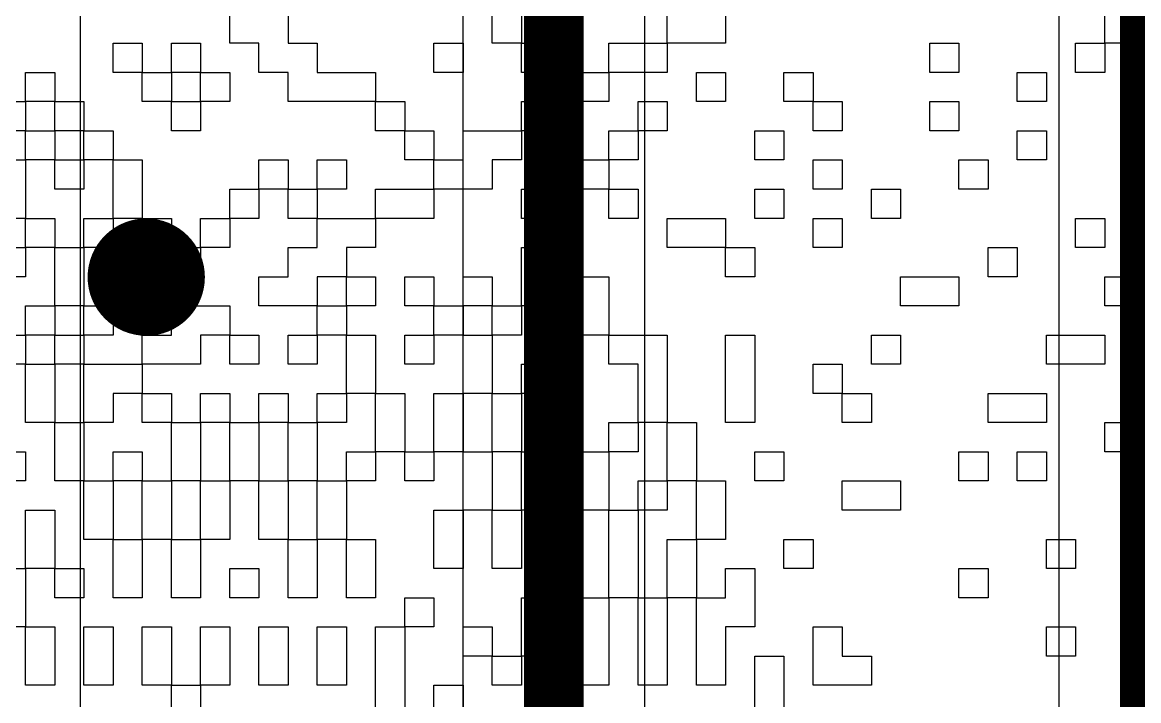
# Model space of a CAD drawing. Header units: inches. Extents: x 0.02 to 6.01, y 0.01 to 5.6.
# Drawn here: x 3.5208 to 3.7081, y 2.987 to 3.1008 of the extents above; entities that cross this region are included whole.
import ezdxf

# ---------------------------------------------------------------- set-up
doc = ezdxf.new("R2010")
doc.units = ezdxf.units.IN
doc.header["$MEASUREMENT"] = 0
for name, color, linetype in [('Bottom Layer', 5, 'Continuous'), ('Bottom Overlay', 54, 'Continuous'), ('Top Layer', 1, 'Continuous'), ('Top Overlay', 2, 'Continuous')]:
    doc.layers.add(name, color=color, linetype=linetype)

# ---------------------------------------------------------------- blocks, each defined once
blk = doc.blocks.new('XTAL_FOXSDLF_160_20_34')
at = {"layer": 'Top Overlay'}
for points in [[(-0.33465, 0.00197, 0.01575, 0.01575, 1), (-0.33858, 0.00197, 0.01575, 0.01575, 1)], [(-0.34252, 0.00197, 0.00787, 0.00787, 1), (-0.33465, 0.00197, 0.00787, 0.00787, 1)], [(-0.33858, 0.00197, 0.00787, 0.00787, 1), (-0.33071, 0.00197, 0.00787, 0.00787, 1)]]:
    blk.add_lwpolyline(points, format="xyseb", close=True, dxfattribs=at)

msp = doc.modelspace()

# ---------------------------------------------------------------- linework, layer by layer
at = {"layer": 'Bottom Layer'}
msp.add_lwpolyline([(4.54993, 5.5954, 0.01, 0.01, -0.760418), (3.00371, 0.01993, 0.01, 0.01, 0)], format="xyseb", dxfattribs=at)
at = {"layer": 'Bottom Overlay'}
for p, q in [((3.55563, 3.09724), (3.55563, 3.10213)), ((3.56541, 3.10213), (3.56541, 3.09724)), ((3.59967, 3.09724), (3.59967, 3.10213)), ((3.60456, 3.10213), (3.60456, 3.09724)), ((3.62903, 3.09724), (3.62903, 3.10213)), ((3.63881, 3.10213), (3.63881, 3.09724)), ((3.70243, 3.09724), (3.70243, 3.10213)), ((3.53605, 3.09235), (3.53605, 3.09724)), ((3.53605, 3.09724), (3.54095, 3.09724)), ((3.54095, 3.09724), (3.54095, 3.09235)), ((3.54584, 3.09235), (3.54584, 3.09724)), ((3.54584, 3.09724), (3.55073, 3.09724)), ((3.55073, 3.09724), (3.55073, 3.09235)), ((3.56052, 3.09724), (3.55563, 3.09724)), ((3.56052, 3.09235), (3.56052, 3.09724)), ((3.56541, 3.09724), (3.57031, 3.09724)), ((3.57031, 3.09724), (3.57031, 3.09235)), ((3.58988, 3.09235), (3.58988, 3.09724)), ((3.58988, 3.09724), (3.59477, 3.09724)), ((3.59477, 3.09724), (3.59477, 3.09235)), ((3.60456, 3.09724), (3.59967, 3.09724)), ((3.60456, 3.09235), (3.60456, 3.09724)), ((3.60456, 3.09724), (3.60945, 3.09724)), ((3.60945, 3.09724), (3.60945, 3.09235)), ((3.61924, 3.09235), (3.61924, 3.09724)), ((3.61924, 3.09724), (3.62903, 3.09724)), ((3.62903, 3.09724), (3.62903, 3.09235)), ((3.63881, 3.09724), (3.62903, 3.09724)), ((3.67307, 3.09235), (3.67307, 3.09724)), ((3.67307, 3.09724), (3.67796, 3.09724)), ((3.67796, 3.09724), (3.67796, 3.09235)), ((3.69753, 3.09724), (3.70243, 3.09724)), ((3.69753, 3.09235), (3.69753, 3.09724)), ((3.70732, 3.09724), (3.70243, 3.09724)), ((3.70243, 3.09724), (3.70243, 3.09235)), ((3.71221, 3.09724), (3.70732, 3.09724)), ((3.52137, 3.09235), (3.52627, 3.09235)), ((3.52137, 3.08745), (3.52137, 3.09235)), ((3.52627, 3.09235), (3.52627, 3.08745)), ((3.54095, 3.09235), (3.53605, 3.09235)), ((3.54095, 3.09235), (3.54584, 3.09235)), ((3.54095, 3.08745), (3.54095, 3.09235)), ((3.54584, 3.09235), (3.54584, 3.08745)), ((3.55073, 3.09235), (3.54584, 3.09235)), ((3.55073, 3.08745), (3.55073, 3.09235)), ((3.55073, 3.09235), (3.55563, 3.09235)), ((3.55563, 3.09235), (3.55563, 3.08745)), ((3.56541, 3.09235), (3.56052, 3.09235)), ((3.56541, 3.08745), (3.56541, 3.09235)), ((3.57031, 3.09235), (3.58009, 3.09235)), ((3.58009, 3.09235), (3.58009, 3.08745)), ((3.59477, 3.09235), (3.58988, 3.09235)), ((3.60945, 3.09235), (3.60456, 3.09235)), ((3.61435, 3.08745), (3.61435, 3.09235)), ((3.61435, 3.09235), (3.61924, 3.09235)), ((3.61924, 3.09235), (3.61924, 3.08745)), ((3.62413, 3.09235), (3.61924, 3.09235)), ((3.62903, 3.09235), (3.62413, 3.09235)), ((3.63392, 3.08745), (3.63392, 3.09235)), ((3.63392, 3.09235), (3.63881, 3.09235)), ((3.63881, 3.09235), (3.63881, 3.08745)), ((3.6486, 3.09235), (3.65349, 3.09235)), ((3.6486, 3.08745), (3.6486, 3.09235)), ((3.65349, 3.09235), (3.65349, 3.08745)), ((3.67796, 3.09235), (3.67307, 3.09235)), ((3.68775, 3.08745), (3.68775, 3.09235)), ((3.68775, 3.09235), (3.69264, 3.09235)), ((3.69264, 3.09235), (3.69264, 3.08745)), ((3.70243, 3.09235), (3.69753, 3.09235)), ((3.51648, 3.08745), (3.52137, 3.08745)), ((3.52627, 3.08745), (3.52137, 3.08745)), ((3.52137, 3.08745), (3.52137, 3.08256)), ((3.52627, 3.08256), (3.52627, 3.08745)), ((3.52627, 3.08745), (3.53116, 3.08745)), ((3.53116, 3.08745), (3.53116, 3.08256)), ((3.54584, 3.08745), (3.54095, 3.08745)), ((3.54584, 3.08256), (3.54584, 3.08745)), ((3.54584, 3.08745), (3.55073, 3.08745)), ((3.55563, 3.08745), (3.55073, 3.08745)), ((3.55073, 3.08745), (3.55073, 3.08256)), ((3.58009, 3.08745), (3.56541, 3.08745)), ((3.58009, 3.08256), (3.58009, 3.08745)), ((3.58009, 3.08745), (3.58499, 3.08745)), ((3.58499, 3.08745), (3.58499, 3.08256)), ((3.60456, 3.08256), (3.60456, 3.08745)), ((3.60456, 3.08745), (3.61435, 3.08745)), ((3.61924, 3.08745), (3.61435, 3.08745)), ((3.61435, 3.08745), (3.61435, 3.08256)), ((3.62413, 3.08256), (3.62413, 3.08745)), ((3.62413, 3.08745), (3.62903, 3.08745)), ((3.62903, 3.08745), (3.62903, 3.08256)), ((3.63881, 3.08745), (3.63392, 3.08745)), ((3.65349, 3.08745), (3.6486, 3.08745)), ((3.65349, 3.08256), (3.65349, 3.08745)), ((3.65349, 3.08745), (3.65839, 3.08745)), ((3.65839, 3.08745), (3.65839, 3.08256)), ((3.67307, 3.08256), (3.67307, 3.08745)), ((3.67307, 3.08745), (3.67796, 3.08745)), ((3.67796, 3.08745), (3.67796, 3.08256)), ((3.69264, 3.08745), (3.68775, 3.08745)), ((3.52137, 3.08256), (3.51648, 3.08256)), ((3.52137, 3.07767), (3.52137, 3.08256)), ((3.52137, 3.08256), (3.52627, 3.08256)), ((3.52627, 3.08256), (3.52627, 3.07767)), ((3.53116, 3.08256), (3.52627, 3.08256)), ((3.53116, 3.07767), (3.53116, 3.08256)), ((3.53116, 3.08256), (3.53605, 3.08256)), ((3.53605, 3.08256), (3.53605, 3.07767)), ((3.55073, 3.08256), (3.54584, 3.08256)), ((3.58499, 3.08256), (3.58009, 3.08256)), ((3.58499, 3.08256), (3.58988, 3.08256)), ((3.58499, 3.07767), (3.58499, 3.08256)), ((3.58988, 3.08256), (3.58988, 3.07767)), ((3.59477, 3.07767), (3.59477, 3.08256)), ((3.59477, 3.08256), (3.60456, 3.08256)), ((3.60945, 3.08256), (3.60456, 3.08256)), ((3.60456, 3.08256), (3.60456, 3.07767)), ((3.61435, 3.08256), (3.60945, 3.08256)), ((3.61924, 3.08256), (3.62413, 3.08256)), ((3.61924, 3.07767), (3.61924, 3.08256)), ((3.62413, 3.08256), (3.62413, 3.07767)), ((3.62903, 3.08256), (3.62413, 3.08256)), ((3.64371, 3.07767), (3.64371, 3.08256)), ((3.64371, 3.08256), (3.6486, 3.08256)), ((3.6486, 3.08256), (3.6486, 3.07767)), ((3.65839, 3.08256), (3.65349, 3.08256)), ((3.67796, 3.08256), (3.67307, 3.08256)), ((3.68775, 3.08256), (3.69264, 3.08256)), ((3.68775, 3.07767), (3.68775, 3.08256)), ((3.69264, 3.08256), (3.69264, 3.07767)), ((3.70732, 3.07767), (3.70732, 3.08256)), ((3.70732, 3.08256), (3.71221, 3.08256)), ((3.51648, 3.07767), (3.52137, 3.07767)), ((3.52137, 3.07767), (3.52137, 3.07277)), ((3.52627, 3.07767), (3.52137, 3.07767)), ((3.52627, 3.07767), (3.53116, 3.07767)), ((3.52627, 3.07277), (3.52627, 3.07767)), ((3.53116, 3.07767), (3.53116, 3.07277)), ((3.53605, 3.07767), (3.53116, 3.07767)), ((3.53605, 3.07277), (3.53605, 3.07767)), ((3.53605, 3.07767), (3.54095, 3.07767)), ((3.54095, 3.07767), (3.54095, 3.06788)), ((3.56052, 3.07277), (3.56052, 3.07767)), ((3.56052, 3.07767), (3.56541, 3.07767)), ((3.56541, 3.07767), (3.56541, 3.07277)), ((3.57031, 3.07277), (3.57031, 3.07767)), ((3.57031, 3.07767), (3.5752, 3.07767)), ((3.5752, 3.07767), (3.5752, 3.07277)), ((3.58988, 3.07767), (3.58499, 3.07767)), ((3.58988, 3.07277), (3.58988, 3.07767)), ((3.58988, 3.07767), (3.59477, 3.07767)), ((3.59967, 3.07767), (3.59967, 3.07277)), ((3.60456, 3.07767), (3.59967, 3.07767)), ((3.60945, 3.07277), (3.60945, 3.07767)), ((3.60945, 3.07767), (3.61924, 3.07767)), ((3.61924, 3.07767), (3.61924, 3.07277)), ((3.62413, 3.07767), (3.61924, 3.07767)), ((3.6486, 3.07767), (3.64371, 3.07767)), ((3.65349, 3.07277), (3.65349, 3.07767)), ((3.65349, 3.07767), (3.65839, 3.07767)), ((3.65839, 3.07767), (3.65839, 3.07277)), ((3.67796, 3.07277), (3.67796, 3.07767)), ((3.67796, 3.07767), (3.68285, 3.07767)), ((3.68285, 3.07767), (3.68285, 3.07277)), ((3.69264, 3.07767), (3.68775, 3.07767)), ((3.71221, 3.07767), (3.70732, 3.07767)), ((3.52137, 3.07277), (3.52137, 3.06788)), ((3.53116, 3.07277), (3.52627, 3.07277)), ((3.53605, 3.06788), (3.53605, 3.07277)), ((3.55563, 3.06788), (3.55563, 3.07277)), ((3.55563, 3.07277), (3.56052, 3.07277)), ((3.56052, 3.07277), (3.56052, 3.06788)), ((3.56541, 3.07277), (3.56052, 3.07277)), ((3.56541, 3.07277), (3.57031, 3.07277)), ((3.56541, 3.06788), (3.56541, 3.07277)), ((3.57031, 3.07277), (3.57031, 3.06788)), ((3.5752, 3.07277), (3.57031, 3.07277)), ((3.58009, 3.06788), (3.58009, 3.07277)), ((3.58009, 3.07277), (3.58988, 3.07277)), ((3.58988, 3.07277), (3.58988, 3.06788)), ((3.59967, 3.07277), (3.58988, 3.07277)), ((3.60456, 3.06788), (3.60456, 3.07277)), ((3.60456, 3.07277), (3.60945, 3.07277)), ((3.60945, 3.07277), (3.60945, 3.06788)), ((3.61435, 3.07277), (3.60945, 3.07277)), ((3.61924, 3.07277), (3.61435, 3.07277)), ((3.61924, 3.07277), (3.62413, 3.07277)), ((3.61924, 3.06788), (3.61924, 3.07277)), ((3.62413, 3.07277), (3.62413, 3.06788)), ((3.64371, 3.07277), (3.6486, 3.07277)), ((3.64371, 3.06788), (3.64371, 3.07277)), ((3.6486, 3.07277), (3.6486, 3.06788)), ((3.65839, 3.07277), (3.65349, 3.07277)), ((3.66328, 3.06788), (3.66328, 3.07277)), ((3.66328, 3.07277), (3.66817, 3.07277)), ((3.66817, 3.07277), (3.66817, 3.06788)), ((3.68285, 3.07277), (3.67796, 3.07277)), ((3.52137, 3.06788), (3.51648, 3.06788)), ((3.52137, 3.06299), (3.52137, 3.06788)), ((3.52137, 3.06788), (3.52627, 3.06788)), ((3.52627, 3.06788), (3.52627, 3.06299)), ((3.53116, 3.06299), (3.53116, 3.06788)), ((3.53116, 3.06788), (3.53605, 3.06788)), ((3.54095, 3.06788), (3.53605, 3.06788)), ((3.53605, 3.06788), (3.53605, 3.06299)), ((3.54095, 3.06299), (3.54095, 3.06788)), ((3.54095, 3.06788), (3.54584, 3.06788)), ((3.54584, 3.06788), (3.54584, 3.06299)), ((3.55073, 3.06299), (3.55073, 3.06788)), ((3.55073, 3.06788), (3.55563, 3.06788)), ((3.55563, 3.06788), (3.55563, 3.06299)), ((3.56052, 3.06788), (3.55563, 3.06788)), ((3.57031, 3.06788), (3.56541, 3.06788)), ((3.57031, 3.06299), (3.57031, 3.06788)), ((3.57031, 3.06788), (3.58009, 3.06788)), ((3.58988, 3.06788), (3.58009, 3.06788)), ((3.58009, 3.06788), (3.58009, 3.06299)), ((3.60945, 3.06788), (3.60456, 3.06788)), ((3.62413, 3.06788), (3.61924, 3.06788)), ((3.62903, 3.06299), (3.62903, 3.06788)), ((3.62903, 3.06788), (3.63881, 3.06788)), ((3.63881, 3.06788), (3.63881, 3.06299)), ((3.6486, 3.06788), (3.64371, 3.06788)), ((3.65349, 3.06299), (3.65349, 3.06788)), ((3.65349, 3.06788), (3.65839, 3.06788)), ((3.65839, 3.06788), (3.65839, 3.06299)), ((3.66817, 3.06788), (3.66328, 3.06788)), ((3.69753, 3.06299), (3.69753, 3.06788)), ((3.69753, 3.06788), (3.70243, 3.06788)), ((3.70243, 3.06788), (3.70243, 3.06299)), ((3.51648, 3.06299), (3.52137, 3.06299)), ((3.52137, 3.06299), (3.52137, 3.05809)), ((3.52627, 3.06299), (3.52137, 3.06299)), ((3.52627, 3.06299), (3.53116, 3.06299)), ((3.52627, 3.0532), (3.52627, 3.06299)), ((3.53605, 3.06299), (3.53116, 3.06299)), ((3.53116, 3.06299), (3.53116, 3.0532)), ((3.53605, 3.05809), (3.53605, 3.06299)), ((3.53605, 3.06299), (3.54095, 3.06299)), ((3.54095, 3.06299), (3.54095, 3.05809)), ((3.54584, 3.06299), (3.54095, 3.06299)), ((3.54584, 3.05809), (3.54584, 3.06299)), ((3.54584, 3.06299), (3.55073, 3.06299)), ((3.55073, 3.06299), (3.55073, 3.05809)), ((3.55563, 3.06299), (3.55073, 3.06299)), ((3.56541, 3.05809), (3.56541, 3.06299)), ((3.56541, 3.06299), (3.57031, 3.06299)), ((3.58009, 3.06299), (3.5752, 3.06299)), ((3.5752, 3.06299), (3.5752, 3.05809)), ((3.60456, 3.0532), (3.60456, 3.06299)), ((3.60456, 3.06299), (3.60945, 3.06299)), ((3.60945, 3.06299), (3.60945, 3.05809)), ((3.63881, 3.06299), (3.62903, 3.06299)), ((3.63881, 3.05809), (3.63881, 3.06299)), ((3.63881, 3.06299), (3.64371, 3.06299)), ((3.64371, 3.06299), (3.64371, 3.05809)), ((3.65839, 3.06299), (3.65349, 3.06299)), ((3.68285, 3.05809), (3.68285, 3.06299)), ((3.68285, 3.06299), (3.68775, 3.06299)), ((3.68775, 3.06299), (3.68775, 3.05809)), ((3.70243, 3.06299), (3.69753, 3.06299)), ((3.52137, 3.05809), (3.51648, 3.05809)), ((3.54095, 3.05809), (3.53605, 3.05809)), ((3.54095, 3.0532), (3.54095, 3.05809)), ((3.54095, 3.05809), (3.54584, 3.05809)), ((3.55073, 3.05809), (3.54584, 3.05809)), ((3.54584, 3.05809), (3.54584, 3.0532)), ((3.56052, 3.0532), (3.56052, 3.05809)), ((3.56052, 3.05809), (3.56541, 3.05809)), ((3.57031, 3.05809), (3.57031, 3.0532)), ((3.5752, 3.05809), (3.57031, 3.05809)), ((3.5752, 3.0532), (3.5752, 3.05809)), ((3.5752, 3.05809), (3.58009, 3.05809)), ((3.58009, 3.05809), (3.58009, 3.0532)), ((3.58499, 3.05809), (3.58988, 3.05809)), ((3.58499, 3.0532), (3.58499, 3.05809)), ((3.58988, 3.05809), (3.58988, 3.0532)), ((3.59477, 3.05809), (3.59967, 3.05809)), ((3.59477, 3.0532), (3.59477, 3.05809)), ((3.59967, 3.05809), (3.59967, 3.0532)), ((3.60945, 3.05809), (3.61924, 3.05809)), ((3.61924, 3.05809), (3.61924, 3.04831)), ((3.64371, 3.05809), (3.63881, 3.05809)), ((3.66817, 3.0532), (3.66817, 3.05809)), ((3.66817, 3.05809), (3.67796, 3.05809)), ((3.67796, 3.05809), (3.67796, 3.0532)), ((3.68775, 3.05809), (3.68285, 3.05809)), ((3.70243, 3.05809), (3.70732, 3.05809)), ((3.70243, 3.0532), (3.70243, 3.05809)), ((3.70732, 3.05809), (3.70732, 3.0532)), ((3.52137, 3.0532), (3.52627, 3.0532)), ((3.52137, 3.04831), (3.52137, 3.0532)), ((3.52627, 3.0532), (3.52627, 3.04831)), ((3.53116, 3.0532), (3.52627, 3.0532)), ((3.53116, 3.04831), (3.53116, 3.0532)), ((3.53116, 3.0532), (3.53605, 3.0532)), ((3.53605, 3.0532), (3.53605, 3.04831)), ((3.54584, 3.0532), (3.54095, 3.0532)), ((3.54584, 3.04831), (3.54584, 3.0532)), ((3.54584, 3.0532), (3.55563, 3.0532)), ((3.55563, 3.0532), (3.55563, 3.04831)), ((3.57031, 3.0532), (3.56052, 3.0532)), ((3.57031, 3.04831), (3.57031, 3.0532)), ((3.57031, 3.0532), (3.5752, 3.0532)), ((3.5752, 3.0532), (3.5752, 3.04831)), ((3.58009, 3.0532), (3.5752, 3.0532)), ((3.58988, 3.0532), (3.58499, 3.0532)), ((3.58988, 3.04831), (3.58988, 3.0532)), ((3.58988, 3.0532), (3.59477, 3.0532)), ((3.59477, 3.0532), (3.59477, 3.04831)), ((3.59967, 3.0532), (3.59477, 3.0532)), ((3.59967, 3.04831), (3.59967, 3.0532)), ((3.59967, 3.0532), (3.60456, 3.0532)), ((3.60456, 3.0532), (3.60456, 3.04831)), ((3.61435, 3.0532), (3.60456, 3.0532)), ((3.61435, 3.04831), (3.61435, 3.0532)), ((3.67307, 3.0532), (3.66817, 3.0532)), ((3.67796, 3.0532), (3.67307, 3.0532)), ((3.70732, 3.0532), (3.70243, 3.0532)), ((3.51648, 3.04831), (3.52137, 3.04831)), ((3.52137, 3.04831), (3.52137, 3.04341)), ((3.52627, 3.04831), (3.52137, 3.04831)), ((3.52627, 3.04341), (3.52627, 3.04831)), ((3.52627, 3.04831), (3.53116, 3.04831)), ((3.53605, 3.04831), (3.53116, 3.04831)), ((3.53116, 3.04831), (3.53116, 3.04341)), ((3.54095, 3.04341), (3.54095, 3.04831)), ((3.54095, 3.04831), (3.54584, 3.04831)), ((3.55563, 3.04831), (3.55073, 3.04831)), ((3.55073, 3.04831), (3.55073, 3.04341)), ((3.55563, 3.04831), (3.56052, 3.04831)), ((3.55563, 3.04341), (3.55563, 3.04831)), ((3.56052, 3.04831), (3.56052, 3.04341)), ((3.56541, 3.04341), (3.56541, 3.04831)), ((3.56541, 3.04831), (3.57031, 3.04831)), ((3.57031, 3.04831), (3.57031, 3.04341)), ((3.5752, 3.04831), (3.57031, 3.04831)), ((3.5752, 3.03852), (3.5752, 3.04831)), ((3.5752, 3.04831), (3.58009, 3.04831)), ((3.58009, 3.04831), (3.58009, 3.04341)), ((3.58499, 3.04341), (3.58499, 3.04831)), ((3.58499, 3.04831), (3.58988, 3.04831)), ((3.58988, 3.04831), (3.58988, 3.04341)), ((3.59477, 3.04831), (3.58988, 3.04831)), ((3.59477, 3.04831), (3.59967, 3.04831)), ((3.59477, 3.03852), (3.59477, 3.04831)), ((3.60456, 3.04831), (3.59967, 3.04831)), ((3.59967, 3.04831), (3.59967, 3.03852)), ((3.61924, 3.04831), (3.61435, 3.04831)), ((3.61924, 3.04341), (3.61924, 3.04831)), ((3.61924, 3.04831), (3.62903, 3.04831)), ((3.62903, 3.04831), (3.62903, 3.03363)), ((3.63881, 3.03363), (3.63881, 3.04831)), ((3.63881, 3.04831), (3.64371, 3.04831)), ((3.64371, 3.04831), (3.64371, 3.04341)), ((3.66328, 3.04341), (3.66328, 3.04831)), ((3.66328, 3.04831), (3.66817, 3.04831)), ((3.66817, 3.04831), (3.66817, 3.04341)), ((3.69264, 3.04341), (3.69264, 3.04831)), ((3.69264, 3.04831), (3.70243, 3.04831)), ((3.70243, 3.04831), (3.70243, 3.04341)), ((3.52137, 3.04341), (3.51648, 3.04341)), ((3.52137, 3.03852), (3.52137, 3.04341)), ((3.52137, 3.04341), (3.52627, 3.04341)), ((3.53116, 3.04341), (3.52627, 3.04341)), ((3.52627, 3.04341), (3.52627, 3.03363)), ((3.53116, 3.03363), (3.53116, 3.04341)), ((3.53116, 3.04341), (3.54095, 3.04341)), ((3.54095, 3.04341), (3.54095, 3.03852)), ((3.55073, 3.04341), (3.54095, 3.04341)), ((3.56052, 3.04341), (3.55563, 3.04341)), ((3.57031, 3.04341), (3.56541, 3.04341)), ((3.58009, 3.04341), (3.58009, 3.03852)), ((3.58988, 3.04341), (3.58499, 3.04341)), ((3.60456, 3.03852), (3.60456, 3.04341)), ((3.60456, 3.04341), (3.60945, 3.04341)), ((3.60945, 3.04341), (3.60945, 3.03852)), ((3.62413, 3.04341), (3.61924, 3.04341)), ((3.62413, 3.03363), (3.62413, 3.04341)), ((3.64371, 3.04341), (3.64371, 3.03363)), ((3.65349, 3.03852), (3.65349, 3.04341)), ((3.65349, 3.04341), (3.65839, 3.04341)), ((3.65839, 3.04341), (3.65839, 3.03852)), ((3.66817, 3.04341), (3.66328, 3.04341)), ((3.70243, 3.04341), (3.69264, 3.04341)), ((3.52137, 3.03363), (3.52137, 3.03852)), ((3.54095, 3.03852), (3.53605, 3.03852)), ((3.53605, 3.03852), (3.53605, 3.03363)), ((3.54095, 3.03363), (3.54095, 3.03852)), ((3.54095, 3.03852), (3.54584, 3.03852)), ((3.54584, 3.03852), (3.54584, 3.03363)), ((3.55073, 3.03363), (3.55073, 3.03852)), ((3.55073, 3.03852), (3.55563, 3.03852)), ((3.55563, 3.03852), (3.55563, 3.03363)), ((3.56052, 3.03363), (3.56052, 3.03852)), ((3.56052, 3.03852), (3.56541, 3.03852)), ((3.56541, 3.03852), (3.56541, 3.03363)), ((3.57031, 3.03363), (3.57031, 3.03852)), ((3.57031, 3.03852), (3.5752, 3.03852)), ((3.5752, 3.03852), (3.5752, 3.03363)), ((3.58009, 3.03852), (3.5752, 3.03852)), ((3.58009, 3.03363), (3.58009, 3.03852)), ((3.58009, 3.03852), (3.58499, 3.03852)), ((3.58499, 3.03852), (3.58499, 3.02873)), ((3.58988, 3.03363), (3.58988, 3.03852)), ((3.58988, 3.03852), (3.59477, 3.03852)), ((3.59477, 3.03852), (3.59477, 3.02873)), ((3.59967, 3.03852), (3.59477, 3.03852)), ((3.59967, 3.02873), (3.59967, 3.03852)), ((3.59967, 3.03852), (3.60456, 3.03852)), ((3.60945, 3.03852), (3.60456, 3.03852)), ((3.60456, 3.03852), (3.60456, 3.02873)), ((3.60945, 3.03852), (3.61435, 3.03852)), ((3.60945, 3.02873), (3.60945, 3.03852)), ((3.61435, 3.03852), (3.61435, 3.02873)), ((3.65839, 3.03852), (3.65349, 3.03852)), ((3.65839, 3.03852), (3.66328, 3.03852)), ((3.65839, 3.03363), (3.65839, 3.03852)), ((3.66328, 3.03852), (3.66328, 3.03363)), ((3.68285, 3.03363), (3.68285, 3.03852)), ((3.68285, 3.03852), (3.69264, 3.03852)), ((3.69264, 3.03852), (3.69264, 3.03363)), ((3.52627, 3.03363), (3.52137, 3.03363)), ((3.52627, 3.02384), (3.52627, 3.03363)), ((3.52627, 3.03363), (3.53116, 3.03363)), ((3.53116, 3.03363), (3.53116, 3.02873)), ((3.53605, 3.03363), (3.53116, 3.03363)), ((3.54584, 3.03363), (3.54095, 3.03363)), ((3.54584, 3.02384), (3.54584, 3.03363)), ((3.54584, 3.03363), (3.55073, 3.03363)), ((3.55563, 3.03363), (3.55073, 3.03363)), ((3.55073, 3.03363), (3.55073, 3.02384)), ((3.55563, 3.02384), (3.55563, 3.03363)), ((3.55563, 3.03363), (3.56052, 3.03363)), ((3.56541, 3.03363), (3.56052, 3.03363)), ((3.56052, 3.03363), (3.56052, 3.02384)), ((3.56541, 3.03363), (3.57031, 3.03363)), ((3.56541, 3.02384), (3.56541, 3.03363)), ((3.57031, 3.03363), (3.57031, 3.02384)), ((3.5752, 3.03363), (3.57031, 3.03363)), ((3.58009, 3.02873), (3.58009, 3.03363)), ((3.58988, 3.02873), (3.58988, 3.03363)), ((3.61924, 3.02873), (3.61924, 3.03363)), ((3.61924, 3.03363), (3.62413, 3.03363)), ((3.62413, 3.03363), (3.62413, 3.02873)), ((3.62903, 3.03363), (3.62413, 3.03363)), ((3.62903, 3.03363), (3.63392, 3.03363)), ((3.62903, 3.02384), (3.62903, 3.03363)), ((3.63392, 3.03363), (3.63392, 3.02384)), ((3.64371, 3.03363), (3.63881, 3.03363)), ((3.66328, 3.03363), (3.65839, 3.03363)), ((3.68775, 3.03363), (3.68285, 3.03363)), ((3.69264, 3.03363), (3.68775, 3.03363)), ((3.70243, 3.02873), (3.70243, 3.03363)), ((3.70243, 3.03363), (3.71221, 3.03363)), ((3.51648, 3.02873), (3.52137, 3.02873)), ((3.52137, 3.02873), (3.52137, 3.02384)), ((3.53116, 3.02873), (3.53116, 3.02384)), ((3.53605, 3.02384), (3.53605, 3.02873)), ((3.53605, 3.02873), (3.54095, 3.02873)), ((3.54095, 3.02873), (3.54095, 3.02384)), ((3.5752, 3.02384), (3.5752, 3.02873)), ((3.5752, 3.02873), (3.58009, 3.02873)), ((3.58009, 3.02873), (3.58009, 3.02384)), ((3.58499, 3.02873), (3.58009, 3.02873)), ((3.58499, 3.02384), (3.58499, 3.02873)), ((3.58499, 3.02873), (3.58988, 3.02873)), ((3.59477, 3.02873), (3.58988, 3.02873)), ((3.58988, 3.02873), (3.58988, 3.02384)), ((3.59477, 3.01895), (3.59477, 3.02873)), ((3.59477, 3.02873), (3.59967, 3.02873)), ((3.59967, 3.02873), (3.59967, 3.02384)), ((3.60456, 3.02873), (3.59967, 3.02873)), ((3.60456, 3.02873), (3.60945, 3.02873)), ((3.60456, 3.01895), (3.60456, 3.02873)), ((3.60945, 3.02873), (3.60945, 3.01895)), ((3.61435, 3.02873), (3.60945, 3.02873)), ((3.61435, 3.01895), (3.61435, 3.02873)), ((3.61435, 3.02873), (3.61924, 3.02873)), ((3.61924, 3.02873), (3.61924, 3.02384)), ((3.62413, 3.02873), (3.61924, 3.02873)), ((3.64371, 3.02384), (3.64371, 3.02873)), ((3.64371, 3.02873), (3.6486, 3.02873)), ((3.6486, 3.02873), (3.6486, 3.02384)), ((3.67796, 3.02384), (3.67796, 3.02873)), ((3.67796, 3.02873), (3.68285, 3.02873)), ((3.68285, 3.02873), (3.68285, 3.02384)), ((3.68775, 3.02873), (3.69264, 3.02873)), ((3.68775, 3.02384), (3.68775, 3.02873)), ((3.69264, 3.02873), (3.69264, 3.02384)), ((3.71221, 3.02873), (3.70243, 3.02873)), ((3.52137, 3.02384), (3.51648, 3.02384)), ((3.53116, 3.02384), (3.52627, 3.02384)), ((3.53116, 3.01405), (3.53116, 3.02384)), ((3.53116, 3.02384), (3.53605, 3.02384)), ((3.53605, 3.02384), (3.53605, 3.01895)), ((3.54095, 3.02384), (3.53605, 3.02384)), ((3.54095, 3.01895), (3.54095, 3.02384)), ((3.54095, 3.02384), (3.54584, 3.02384)), ((3.55073, 3.02384), (3.54584, 3.02384)), ((3.54584, 3.02384), (3.54584, 3.01405)), ((3.55073, 3.01405), (3.55073, 3.02384)), ((3.55073, 3.02384), (3.55563, 3.02384)), ((3.55563, 3.02384), (3.55563, 3.01405)), ((3.56052, 3.02384), (3.55563, 3.02384)), ((3.56052, 3.02384), (3.56541, 3.02384)), ((3.56052, 3.01405), (3.56052, 3.02384)), ((3.57031, 3.02384), (3.56541, 3.02384)), ((3.56541, 3.02384), (3.56541, 3.01405)), ((3.57031, 3.01895), (3.57031, 3.02384)), ((3.57031, 3.02384), (3.5752, 3.02384)), ((3.5752, 3.02384), (3.5752, 3.01405)), ((3.58009, 3.02384), (3.5752, 3.02384)), ((3.58988, 3.02384), (3.58499, 3.02384)), ((3.59967, 3.02384), (3.59967, 3.01895)), ((3.61924, 3.02384), (3.61924, 3.01895)), ((3.62413, 3.01895), (3.62413, 3.02384)), ((3.62413, 3.02384), (3.62903, 3.02384)), ((3.62903, 3.02384), (3.62903, 3.01895)), ((3.63392, 3.02384), (3.62903, 3.02384)), ((3.63392, 3.01405), (3.63392, 3.02384)), ((3.63392, 3.02384), (3.63881, 3.02384)), ((3.63881, 3.02384), (3.63881, 3.01895)), ((3.6486, 3.02384), (3.64371, 3.02384)), ((3.65839, 3.01895), (3.65839, 3.02384)), ((3.65839, 3.02384), (3.66817, 3.02384)), ((3.66817, 3.02384), (3.66817, 3.01895)), ((3.68285, 3.02384), (3.67796, 3.02384)), ((3.69264, 3.02384), (3.68775, 3.02384)), ((3.52137, 3.00916), (3.52137, 3.01895)), ((3.52137, 3.01895), (3.52627, 3.01895)), ((3.52627, 3.01895), (3.52627, 3.00916)), ((3.53605, 3.01895), (3.53605, 3.01405)), ((3.54095, 3.01405), (3.54095, 3.01895)), ((3.57031, 3.01405), (3.57031, 3.01895)), ((3.58988, 3.01405), (3.58988, 3.01895)), ((3.58988, 3.01895), (3.59477, 3.01895)), ((3.59477, 3.01895), (3.59477, 3.00916)), ((3.59967, 3.01895), (3.59477, 3.01895)), ((3.59967, 3.01895), (3.60456, 3.01895)), ((3.59967, 3.00916), (3.59967, 3.01895)), ((3.60456, 3.01895), (3.60456, 3.00916)), ((3.60945, 3.01895), (3.60456, 3.01895)), ((3.60945, 3.00427), (3.60945, 3.01895)), ((3.60945, 3.01895), (3.61435, 3.01895)), ((3.61435, 3.01895), (3.61435, 3.00427)), ((3.61924, 3.01895), (3.61435, 3.01895)), ((3.61924, 3.00427), (3.61924, 3.01895)), ((3.61924, 3.01895), (3.62413, 3.01895)), ((3.62903, 3.01895), (3.62413, 3.01895)), ((3.62413, 3.01895), (3.62413, 3.00916)), ((3.63881, 3.01895), (3.63881, 3.01405)), ((3.66817, 3.01895), (3.65839, 3.01895)), ((3.53605, 3.01405), (3.53116, 3.01405)), ((3.53605, 3.00427), (3.53605, 3.01405)), ((3.53605, 3.01405), (3.54095, 3.01405)), ((3.54584, 3.01405), (3.54095, 3.01405)), ((3.54095, 3.01405), (3.54095, 3.00427)), ((3.54584, 3.00916), (3.54584, 3.01405)), ((3.54584, 3.01405), (3.55073, 3.01405)), ((3.55073, 3.01405), (3.55073, 3.00427)), ((3.55563, 3.01405), (3.55073, 3.01405)), ((3.56541, 3.01405), (3.56052, 3.01405)), ((3.56541, 3.00427), (3.56541, 3.01405)), ((3.56541, 3.01405), (3.57031, 3.01405)), ((3.5752, 3.01405), (3.57031, 3.01405)), ((3.57031, 3.01405), (3.57031, 3.00427)), ((3.5752, 3.00427), (3.5752, 3.01405)), ((3.5752, 3.01405), (3.58009, 3.01405)), ((3.58009, 3.01405), (3.58009, 3.00916)), ((3.58988, 3.00916), (3.58988, 3.01405)), ((3.62903, 3.00916), (3.62903, 3.01405)), ((3.62903, 3.01405), (3.63392, 3.01405)), ((3.63392, 3.01405), (3.63392, 3.00427)), ((3.63881, 3.01405), (3.63392, 3.01405)), ((3.6486, 3.00916), (3.6486, 3.01405)), ((3.6486, 3.01405), (3.65349, 3.01405)), ((3.65349, 3.01405), (3.65349, 3.00916)), ((3.69264, 3.00916), (3.69264, 3.01405)), ((3.69264, 3.01405), (3.69753, 3.01405)), ((3.69753, 3.01405), (3.69753, 3.00916)), ((3.51648, 3.00916), (3.52137, 3.00916)), ((3.52627, 3.00916), (3.52137, 3.00916)), ((3.52137, 3.00916), (3.52137, 2.99937)), ((3.52627, 3.00916), (3.53116, 3.00916)), ((3.52627, 3.00427), (3.52627, 3.00916)), ((3.53116, 3.00916), (3.53116, 3.00427)), ((3.54584, 3.00427), (3.54584, 3.00916)), ((3.55563, 3.00427), (3.55563, 3.00916)), ((3.55563, 3.00916), (3.56052, 3.00916)), ((3.56052, 3.00916), (3.56052, 3.00427)), ((3.58009, 3.00916), (3.58009, 3.00427)), ((3.59477, 3.00916), (3.58988, 3.00916)), ((3.60456, 3.00916), (3.59967, 3.00916)), ((3.62413, 3.00916), (3.62413, 3.00427)), ((3.62903, 3.00427), (3.62903, 3.00916)), ((3.63881, 3.00427), (3.63881, 3.00916)), ((3.63881, 3.00916), (3.64371, 3.00916)), ((3.64371, 3.00916), (3.64371, 2.99937)), ((3.65349, 3.00916), (3.6486, 3.00916)), ((3.67796, 3.00427), (3.67796, 3.00916)), ((3.67796, 3.00916), (3.68285, 3.00916)), ((3.68285, 3.00916), (3.68285, 3.00427)), ((3.69753, 3.00916), (3.69264, 3.00916)), ((3.53116, 3.00427), (3.52627, 3.00427)), ((3.54095, 3.00427), (3.53605, 3.00427)), ((3.55073, 3.00427), (3.54584, 3.00427)), ((3.56052, 3.00427), (3.55563, 3.00427)), ((3.57031, 3.00427), (3.56541, 3.00427)), ((3.58009, 3.00427), (3.5752, 3.00427)), ((3.58499, 2.99937), (3.58499, 3.00427)), ((3.58499, 3.00427), (3.58988, 3.00427)), ((3.58988, 3.00427), (3.58988, 2.99937)), ((3.60456, 2.99448), (3.60456, 3.00427)), ((3.60456, 3.00427), (3.60945, 3.00427)), ((3.61435, 3.00427), (3.60945, 3.00427)), ((3.60945, 3.00427), (3.60945, 2.99448)), ((3.61435, 3.00427), (3.61924, 3.00427)), ((3.61435, 2.98959), (3.61435, 3.00427)), ((3.62413, 3.00427), (3.61924, 3.00427)), ((3.61924, 3.00427), (3.61924, 2.98959)), ((3.62413, 2.98959), (3.62413, 3.00427)), ((3.62413, 3.00427), (3.62903, 3.00427)), ((3.63392, 3.00427), (3.62903, 3.00427)), ((3.62903, 3.00427), (3.62903, 2.98959)), ((3.63392, 2.98959), (3.63392, 3.00427)), ((3.63392, 3.00427), (3.63881, 3.00427)), ((3.68285, 3.00427), (3.67796, 3.00427)), ((3.52137, 2.99937), (3.51648, 2.99937)), ((3.52137, 2.98959), (3.52137, 2.99937)), ((3.52137, 2.99937), (3.52627, 2.99937)), ((3.52627, 2.99937), (3.52627, 2.99448)), ((3.53116, 2.98959), (3.53116, 2.99937)), ((3.53116, 2.99937), (3.53605, 2.99937)), ((3.53605, 2.99937), (3.53605, 2.98959)), ((3.54095, 2.98959), (3.54095, 2.99937)), ((3.54095, 2.99937), (3.54584, 2.99937)), ((3.54584, 2.99937), (3.54584, 2.99448)), ((3.55073, 2.99448), (3.55073, 2.99937)), ((3.55073, 2.99937), (3.55563, 2.99937)), ((3.55563, 2.99937), (3.55563, 2.98959)), ((3.56052, 2.99937), (3.56541, 2.99937)), ((3.56052, 2.98959), (3.56052, 2.99937)), ((3.56541, 2.99937), (3.56541, 2.98959)), ((3.57031, 2.98959), (3.57031, 2.99937)), ((3.57031, 2.99937), (3.5752, 2.99937)), ((3.5752, 2.99937), (3.5752, 2.99448)), ((3.58009, 2.99448), (3.58009, 2.99937)), ((3.58009, 2.99937), (3.58499, 2.99937)), ((3.58988, 2.99937), (3.58499, 2.99937)), ((3.58499, 2.99937), (3.58499, 2.98469)), ((3.59477, 2.99448), (3.59477, 2.99937)), ((3.59477, 2.99937), (3.59967, 2.99937)), ((3.59967, 2.99937), (3.59967, 2.99448)), ((3.64371, 2.99937), (3.63881, 2.99937)), ((3.63881, 2.99937), (3.63881, 2.98959)), ((3.65349, 2.98959), (3.65349, 2.99937)), ((3.65349, 2.99937), (3.65839, 2.99937)), ((3.65839, 2.99937), (3.65839, 2.99448)), ((3.69264, 2.99937), (3.69753, 2.99937)), ((3.69264, 2.99448), (3.69264, 2.99937)), ((3.69753, 2.99937), (3.69753, 2.99448)), ((3.52627, 2.99448), (3.52627, 2.98959)), ((3.54584, 2.99448), (3.54584, 2.98959)), ((3.55073, 2.98959), (3.55073, 2.99448)), ((3.5752, 2.99448), (3.5752, 2.98959)), ((3.58009, 2.98469), (3.58009, 2.99448)), ((3.59967, 2.99448), (3.59477, 2.99448)), ((3.59967, 2.98959), (3.59967, 2.99448)), ((3.59967, 2.99448), (3.60456, 2.99448)), ((3.60456, 2.99448), (3.60456, 2.98959)), ((3.60945, 2.99448), (3.60456, 2.99448)), ((3.64371, 2.98469), (3.64371, 2.99448)), ((3.64371, 2.99448), (3.6486, 2.99448)), ((3.6486, 2.99448), (3.6486, 2.9798)), ((3.65839, 2.99448), (3.66328, 2.99448)), ((3.66328, 2.99448), (3.66328, 2.98959)), ((3.69753, 2.99448), (3.69264, 2.99448)), ((3.52627, 2.98959), (3.52137, 2.98959)), ((3.53605, 2.98959), (3.53116, 2.98959)), ((3.54584, 2.98959), (3.54095, 2.98959)), ((3.54584, 2.9798), (3.54584, 2.98959)), ((3.54584, 2.98959), (3.55073, 2.98959)), ((3.55563, 2.98959), (3.55073, 2.98959)), ((3.55073, 2.98959), (3.55073, 2.97491)), ((3.56541, 2.98959), (3.56052, 2.98959)), ((3.5752, 2.98959), (3.57031, 2.98959)), ((3.58988, 2.98469), (3.58988, 2.98959)), ((3.58988, 2.98959), (3.59477, 2.98959)), ((3.59477, 2.98959), (3.59477, 2.98469)), ((3.60456, 2.98959), (3.59967, 2.98959)), ((3.60945, 2.97491), (3.60945, 2.98959)), ((3.60945, 2.98959), (3.61435, 2.98959)), ((3.61924, 2.98959), (3.61435, 2.98959)), ((3.61435, 2.98959), (3.61435, 2.97491)), ((3.62903, 2.98959), (3.62413, 2.98959)), ((3.63881, 2.98959), (3.63392, 2.98959)), ((3.66328, 2.98959), (3.65349, 2.98959))]:
    msp.add_line(p, q, dxfattribs=at)
at = {"layer": 'Top Layer'}
for p, q in [((3.62529, 2.10033), (3.62529, 3.22187)), ((3.53057, 2.67137), (3.53057, 3.2166)), ((3.59471, 3.21554), (3.59471, 2.094)), ((3.69471, 3.21554), (3.69471, 2.739))]:
    msp.add_line(p, q, dxfattribs=at)
for points in [[(4.54809, 5.5936, 0.01, 0.01, -0.760418), (3.00187, 0.01813, 0.01, 0.01, 0)], [(3.61, 2.094, 0.01, 0.01, 0), (3.61, 3.22187, 0.01, 0.01, 0)], [(3.71, 2.739, 0.01, 0.01, 0), (3.71, 3.22187, 0.01, 0.01, 0)]]:
    msp.add_lwpolyline(points, format="xyseb", dxfattribs=at)

# ---------------------------------------------------------------- block references
at = {"rotation": 180}
msp.add_blockref('XTAL_FOXSDLF_160_20_34', (3.205, 3.06), dxfattribs=at)

doc.saveas('drawing.dxf')
